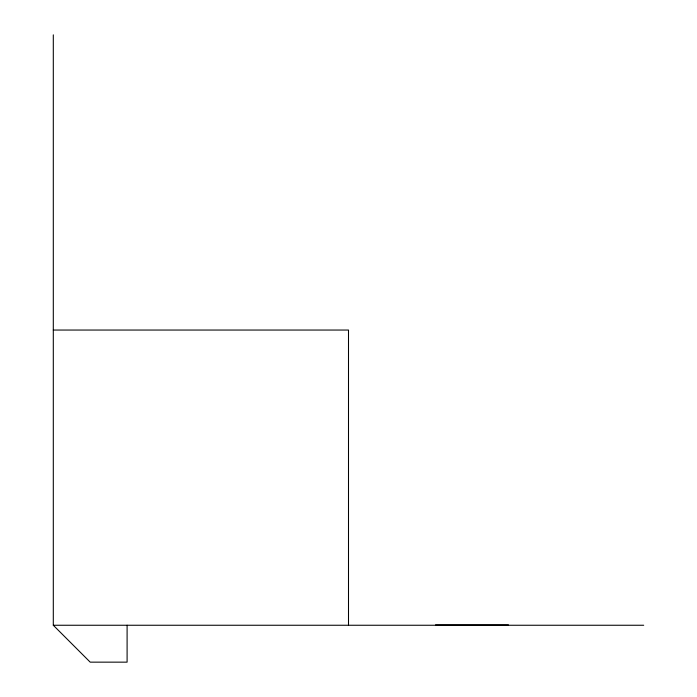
<?xml version="1.0" encoding="UTF-8"?>
<svg xmlns="http://www.w3.org/2000/svg" width="697" height="697" viewBox="0 0 697 697"><rect width="100%" height="100%" fill="white"/><g stroke="black" fill="none" stroke-linecap="round" stroke-linejoin="round"><path stroke-width="1.05" d="M53.303 330.047L348.5 330.047L348.5 625.253M435.529 624.878L508.435 624.878M53.303 34.85L53.303 625.253L643.697 625.253M53.303 625.253L90.201 662.15L127.098 662.15L127.098 625.253"/></g></svg>
